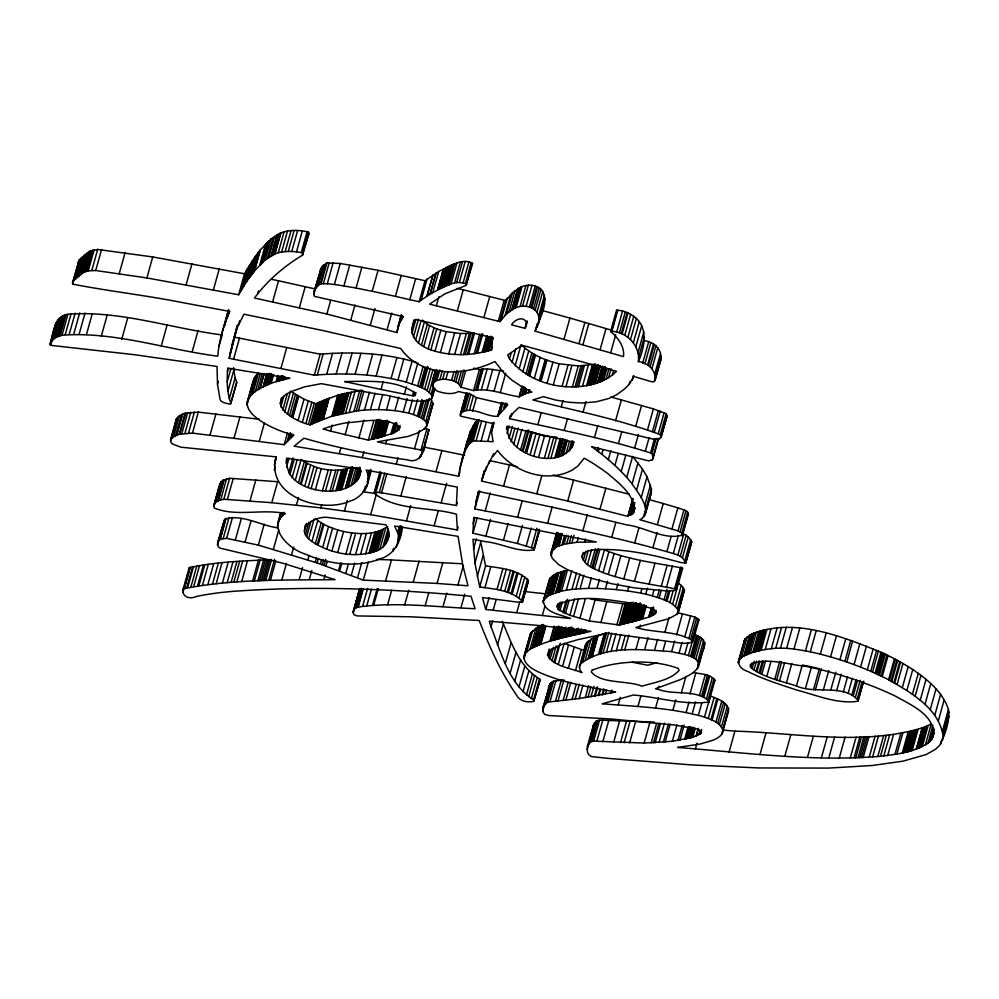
<?xml version="1.0" encoding="UTF-8"?>
<svg xmlns="http://www.w3.org/2000/svg" width="999" height="999" viewBox="0 0 999 999"><rect width="100%" height="100%" fill="white"/><g stroke="black" fill="none" stroke-linecap="round" stroke-linejoin="round"><path stroke-width="1.5" d="M918.506 748.176L925.386 744.892L931.243 723.913L924.362 727.197L918.506 748.176C906.63 753.134 893.406 754.732 880.481 756.28C812.874 762 744.954 752.622 677.597 747.452L700.099 744.03L713.348 740.109C717.519 738.124 723.326 735.376 722.764 729.844L728.621 708.853C725.898 701.261 717.207 698.776 710.376 696.103L704.52 717.082C711.35 719.755 720.042 722.24 722.764 729.844M722.739 731.93L728.621 708.853M402.36 527.197C401.236 540.347 394.967 553.421 382.242 558.166L380.307 558.816C355.981 568.306 327.809 563.998 304.295 553.708C288.773 548.913 265.946 526.848 285.302 513.561C262.238 508.578 236.326 517.057 214.498 508.104L213.749 506.368L215.047 502.972L218.269 500.599L223.788 499.263L271.765 502.709L320.854 507.867L370.654 514.66L457.342 529.982L456.443 514.235C429.645 506.555 398.151 511.163 374.737 493.781L374.787 492.182L379.333 492.445L456.381 505.531L457.28 487.1L366.171 470.079C372.627 482.43 363.461 496.066 351.823 500.524L349.887 501.161C321.041 513.998 265.322 496.078 276.161 456.743M49.95 344.018L50.599 345.092L56.456 324.101L55.807 323.039L49.95 344.018L50.512 345.317L134.266 354.682L217.02 366.458L217.495 384.24L220.017 399.051L220.804 400.874L223.788 402.659L229.57 404.096L230.869 403.259C226.698 392.12 226.86 379.857 227.71 368.156L289.835 378.284C280.507 380.244 271.066 382.542 262.974 387.025C221.541 406.655 272.64 430.207 293.881 435.102L284.166 444.667L192.457 433.104L179.133 434.278L173.539 436.725L170.617 439.785L171.166 442.769L172.652 444.056L180.831 447.177L276.348 456.893L274.9 461.238M412.699 325.662L415.721 319.405L492.619 337.699L491.783 349.862C483.241 352.372 474.288 354.096 465.209 354.558C445.804 355.569 401.548 349.388 414.373 319.668M543.331 600.536L548.676 595.392L561.575 591.083L567.432 570.104L556.356 573.501L549.912 578.221L543.331 600.536C543.893 613.036 561.475 614.572 570.479 618.543L485.764 609.502L482.442 597.527L519.393 602.36L522.614 601.685C512.062 590.072 494.28 589.135 479.707 586.937L474.937 563.061L472.964 539.248L485.639 541.67C501.835 543.294 517.357 552.534 533.866 549.974L533.703 548.751L531.418 547.727L517.407 543.468L472.939 533.216L473.688 517.407L596.291 541.97L577.022 542.245L564.035 544.193L556.493 546.803L551.223 552.122L550.948 554.495L552.197 558.241L558.641 564.622L567.719 569.817L583.94 576.211L611.313 583.641L634.952 587.961L667.607 590.958L675.649 590.359L676.81 589.173C652.609 584.265 626.71 581.493 603.059 572.614C595.254 569.193 584.827 566.033 582.067 556.918L582.454 554.807C585.676 550.299 592.02 550.224 596.977 549.575C620.616 548.738 644.243 552.959 667.032 558.841L681.418 562.674L685.888 562.774L691.745 541.783L688.299 536.788L683.753 533.941L677.896 554.932L682.442 557.767L685.888 562.774M50.599 345.092C50.699 339.098 57.13 336.488 62.025 335.239C114.348 331.206 166.159 349.6 217.757 356.206C219.006 340.671 223.526 325.637 229.82 311.463L182.43 302.572C146.116 295.379 108.629 291.159 72.627 284.141L73.414 280.819L83.441 272.427L88.274 270.804L95.717 270.517L146.89 277.947L238.649 294.755L246.503 281.73L254.408 270.979L265.147 259.965L274.787 254.083L280.644 233.092C289.248 229.458 299.463 229.932 308.429 232.068L309.066 233.541L302.422 255.282C284.016 266.171 267.245 280.881 254.445 298.014L326.86 314.023L396.84 332.53L398.838 324.338L403.459 316.658L314.435 296.366L313.786 292.719L321.79 266.858L326.935 262.962L340.259 263.474L378.072 270.304L425.012 280.731L438.736 271.503L451.673 265.122C457.829 262.175 466.358 259.378 472.602 263.599L465.996 285.427L444.742 293.893L429.62 304.171L499.875 321.603L506.53 313.936L513.673 308.691L519.53 287.7C525.636 284.49 533.441 284.191 539.373 287.924C552.097 298.813 539.285 318.431 535.177 331.156L623.488 356.631C624.8 346.116 617.644 337.749 610.689 331.268L616.558 310.289C622.752 310.14 628.758 312.799 633.741 316.346C648.688 326.748 644.879 347.427 638.361 361.588C647.901 362.724 656.193 370.142 655.107 380.294L653.421 381.943L651.66 381.73L634.128 376.573L629.27 384.14L624.537 388.986L616.533 394.817L608.716 398.514L596.128 401.823L581.518 403.022L568.831 402.285L555.481 400L543.518 396.64L532.966 399.962C575.486 410.826 619.155 419.318 660.289 434.652L661.088 437.35L658.965 439.248L652.384 438.973L519.005 407.392L513.124 413.012L509.49 418.681C557.23 428.996 605.394 438.573 651.96 453.384L653.134 458.241L652.335 459.79L648.738 460.889L591.695 446.69C606.555 457.405 620.691 469.43 632.092 483.878C637.799 492.844 652.971 509.715 641.208 519.093L639.785 519.655L678.034 530.894L681.768 533.129L682.592 535.027C664.81 540.659 644.83 526.898 626.735 524.9L564.722 509.877L478.321 491.383L474.812 508.903C542.882 522.29 611.376 535.002 677.896 554.932M319.593 273.726L320.617 268.831M645.479 513.598L651.336 492.619L651.448 489.011L647.052 476.698L642.482 469.105L633.491 457.517M374.563 551.51C386.014 548.913 392.819 535.177 385.926 524.837L327.36 517.382C313.861 516.108 293.256 529.008 311.925 541.458C329.77 553.409 354.133 558.329 374.563 551.51L380.419 530.519L387.749 526.698M638.361 361.588C640.634 345.704 626.211 331.206 610.689 331.268M655.107 380.294L660.963 359.303C662.05 349.151 653.758 341.733 644.218 340.609M252.822 384.053L254.146 378.171L258.491 372.852L252.635 393.843M286.064 463.161L286.688 458.204L359.615 468.993C362.5 478.109 353.621 485.002 346.241 488.012C325.449 496.678 282.617 487.225 287.325 458.666M502.322 621.328C511.013 641.97 519.03 666.658 539.448 678.808L540.097 679.882L533.703 701.348C528.483 702.497 522.09 701.785 518.281 697.664C501.673 673.988 489.522 647.439 479.245 620.491L410.864 616.808L356.98 615.921L354.096 614.81C351.723 611.775 354.583 607.492 357.792 607.13C396.491 601.585 436.176 607.13 475.087 608.703L471.016 596.278C392.994 588.848 314.185 585.739 235.951 591.133C222.615 592.145 209.253 593.718 196.216 596.54C190.821 599.163 182.667 597.814 182.78 590.209L183.304 588.848C232.767 578.808 284.615 580.207 335.04 579.632L282.729 563.161L219.955 548.101L218.244 546.69L217.595 542.644L224.688 519.368C241.633 513.449 260.677 525.686 277.747 527.834M219.618 485.389L220.904 481.98L222.789 480.369L229.645 478.284L277.622 481.718L271.765 502.709M506.468 429.195L506.78 426.523L573.688 442.182C563.623 473.002 504.732 455.794 507.305 426.198M863.76 681.156L857.854 701.298C837.125 704.258 816.495 695.129 796.727 690.047C780.269 684.577 763.573 679.395 747.989 671.59C735.164 667.357 736.575 657.255 748.226 654.183L754.083 633.191C795.716 617.644 841.795 636.388 880.956 652.272C891.957 657.155 902.609 662.974 912.749 669.53C927.609 679.595 942.631 691.82 948.438 709.465C950.037 721.74 944.892 734.852 939.51 745.541L935.276 749.437L926.061 754.582L903.071 761.151L872.102 765.521L828.383 768.094L759.14 767.956L692.532 764.972L608.703 758.416L591.308 756.58L588.611 754.595L587.375 751.748L587.449 746.365L593.319 725.374L596.391 720.978L599.537 720.142L654.195 722.027M592.944 728.371L593.319 725.374M425.299 441.458C424.463 451.398 419.917 464.073 407.53 459.877C372.552 454.982 337.824 448.002 303.896 438.199L294.23 446.178L362.262 457.604L458.678 476.223C460.239 464.972 462.787 453.284 469.218 443.781L473.301 440.846L493.044 441.695L491.496 431.705L493.568 423.688L460.601 416.133L460.477 413.698L466.333 392.719M311.613 424.038L331.855 416.208L356.206 411.076L362.063 390.085L337.712 395.217L317.47 403.047L311.613 424.038L310.314 424.862C294.218 421.678 263.024 402.56 293.057 390.884L304.595 386.838L321.303 383.653L377.659 394.118C395.017 395.154 414.26 405.432 431.343 399.225L432.28 396.241C426.935 387.375 415.184 385.527 406.256 382.118C376.398 373.951 345.055 372.59 314.323 375.174L229.196 358.341L236.601 328.234M229.196 358.341L237.525 325.174L231.993 344.73M538.486 323.414L544.855 298.489M259.278 419.28L198.314 412.112L184.99 413.286L179.408 415.746L176.473 418.793L170.429 441.034M678.121 610.789L677.072 614.16L668.556 618.781L635.789 627.509C653.97 633.029 676.885 630.481 693.056 640.933L689.884 642.981L683.041 643.381L607.629 633.229L578.084 639.597L560.601 644.817L549.812 650.599L547.514 655.119C554.07 666.982 570.654 667.807 582.03 672.664L580.132 670.416L579.507 665.971L580.894 663.623L586.75 642.644L594.343 637.15L603.096 633.828M585.127 646.553L586.75 642.644M661.088 437.35L666.957 416.371L666.158 413.661L653.396 408.891L611.088 397.053M598.588 570.829L604.457 549.85C629.295 560.164 656.93 562.986 682.667 568.194L681.518 569.368M397.752 543.681L398.426 534.54L394.568 526.023L458.079 536.376L462.674 564.572L467.969 585.801L437.05 583.416L363.299 580.132L317.12 562.912L258.341 545.129L226.636 538.349L220.217 539.298L217.595 542.644M632.891 499.175L627.872 516.396L567.732 501.048L481.618 481.068L484.415 470.604M224.787 325.524L228.371 310.052M465.397 449.113L470.429 431.281L475.074 422.802L478.022 420.229L471.915 441.496M942.332 740.546L949.05 715.996M704.52 717.082C671.378 707.529 636.45 706.655 602.285 703.771L633.366 695.004C658.204 697.102 684.14 705.581 708.878 701.96L709.103 701.198C696.141 688.823 673.501 695.641 657.979 689.185L655.556 688.711L680.257 679.682C686.35 676.61 693.456 673.826 697.577 668.069C702.622 655.107 679.357 653.933 671.665 651.635C642.207 649.787 605.831 644.667 580.894 663.623M688.348 655.681L694.218 634.702C703.371 636.338 707.404 644.48 701.922 652.26M50.699 343.181C53.284 332.467 54.433 315.971 67.882 314.26C119.705 310.202 171.016 328.409 222.115 334.94M51.886 340.796L57.742 319.817M53.197 339.573L59.053 318.581M53.821 338.873L59.678 317.882M55.807 337.512L61.676 316.521M57.23 336.938L63.087 315.959M72.39 282.742L79.271 259.827L89.298 251.436L97.665 249.438L152.747 256.955L244.505 273.763L252.36 260.751L260.264 249.987L271.004 238.973L280.644 233.092M57.63 336.601L63.499 315.622M72.627 284.141L79.271 259.827M59.128 336.201L64.985 315.222M59.378 335.926L65.235 314.947M75.499 278.833L81.369 257.842M60.09 335.889L65.946 314.897M76.661 277.647L82.517 256.668M62.025 335.239L67.882 314.26M78.334 276.398L84.191 255.419M79.108 275.649L84.965 254.658M80.819 274.488L86.688 253.496M81.606 273.726L87.462 252.747M65.247 334.565L71.104 313.586M82.905 272.902L88.761 251.91M83.441 272.427L89.298 251.436M84.565 272.04L90.422 251.061M84.815 271.765L90.672 250.774M86.264 271.278L92.133 250.299M69.293 334.116L75.15 313.124M86.988 271.241L92.845 250.25M88.274 270.804L94.143 249.825M73.814 333.891L79.67 312.912M91.808 270.429L97.665 249.438M95.717 270.517L101.573 249.525M79.196 333.978L85.052 312.999M86.451 334.54L92.308 313.549M101.249 336.351L107.105 315.359M119.218 273.676L125.087 252.697M121.728 339.335L127.585 318.356M146.89 277.947L152.747 256.955M161.276 345.891L167.133 324.9M186.151 284.69L192.008 263.699M192.258 351.423L198.114 330.432M170.617 439.785L176.473 418.793M171.666 438.349L177.522 417.357M213.436 289.772L219.293 268.781M173.539 436.725L179.408 415.746M175.524 435.764L181.631 414.498M176.461 435.364L182.317 414.373M176.711 435.077L182.567 414.098M179.133 434.278L184.99 413.286M179.845 434.228L185.702 413.249M181.818 433.678L187.675 412.687M184.952 433.229L190.809 412.237M188.549 433.017L194.405 412.038M192.457 433.104L198.314 412.112M220.966 336.713L228.334 310.14M224.588 325L228.771 310.015M218.918 346.503L222.265 334.515M227.747 316.508L229.42 310.514M238.649 294.755L244.505 273.763M240.247 292.033L246.104 271.054M241.558 289.523L247.415 268.531M243.818 286.189L249.675 265.21M217.495 384.24L218.331 381.243M246.503 281.73L252.36 260.751M249.076 278.296L254.932 257.305M249.338 277.61L255.195 256.631M250.699 276.074L256.818 254.408M229.658 354.72L235.527 333.728M252.11 274.213L257.967 253.234M252.372 273.526L258.229 252.547M234.703 335.602L239.772 320.716M252.947 273.139L259.066 251.473M254.146 271.653L260.002 250.674M254.408 270.979L260.264 249.987M227.422 371.316L228.259 368.319M210.052 434.965L215.921 413.986M227.185 381.905L230.956 368.406M233.604 359.153L239.46 338.162L320.179 354.195C352.372 351.523 385.352 353.009 416.421 362.45M259.69 265.247L265.547 244.268M260.839 264.073L266.696 243.094M262.4 262.562L268.256 241.583M263.137 261.726L269.006 240.734M227.909 391.271L233.766 370.292L233.566 367.607M264.935 260.327L271.004 238.973M267.27 258.466L273.127 237.475M257.68 293.956L258.516 290.959M229.295 398.738L235.152 377.759L233.766 370.292M268.906 257.13L274.762 236.139M271.141 255.881L276.998 234.902M271.678 255.407L277.535 234.428M230.582 403.858L236.738 382.28L235.152 377.759M230.869 403.259L236.738 382.28M273.539 254.595L279.395 233.604M273.938 254.258L279.807 233.279M274.787 254.083L280.894 232.817M182.78 590.209L189.161 567.869C215.759 561.538 244.156 561.088 271.553 559.552L265.684 580.531M183.004 592.02L184.266 587.524M185.102 584.527L188.449 572.527M184.191 588.349L190.047 567.37M184.44 588.074L190.297 567.082M275.037 253.796L278.259 252.722L284.116 231.743M186.776 587.499L192.632 566.508M187.687 587.487L193.556 566.495M278.259 252.722L281.643 251.998L287.5 231.006M190.946 586.9L196.803 565.909M213.911 505.032L219.768 484.04M213.749 506.368L219.193 486.888M214.797 503.646L220.904 481.98M281.643 251.998L285.165 251.611L291.021 230.632M234.141 437.749L239.997 416.77M216.933 501.348L222.789 480.369M272.665 301.748L278.534 280.769L315.359 288.998M193.706 586.475L199.575 565.484M218.032 500.886L223.888 479.895M218.269 500.599L224.138 479.62M285.165 251.611L288.236 251.473L294.106 230.494M247.203 402.185L253.059 381.206M248.289 399.15L254.146 378.171M246.953 405.045L249.051 397.552M249.887 394.555L252.397 385.552M220.692 499.8L226.548 478.808M249.575 397.427L255.694 375.761M197.565 585.988L203.421 564.997M251.773 394.817L257.63 373.838M288.236 251.473L291.758 251.498L297.615 230.519M198.926 585.726L204.783 564.747M223.788 499.263L229.645 478.284M255.22 391.695L260.24 373.701M202.447 585.339L208.304 564.36M257.617 389.997L262.225 373.514M227.372 499.463L233.229 478.471M291.758 251.498L296.503 251.798L302.36 230.819M259.852 388.761L264.036 373.763M260.102 388.474L264.285 373.489M217.382 544.705L223.239 523.713M218.831 540.359L224.688 519.368M219.967 539.572L225.824 518.593M220.217 539.298L226.074 518.306M207.867 584.627L213.724 563.648M262.974 387.025L266.745 373.539M263.386 386.688L266.733 374.7M296.503 251.798L301.273 252.585L307.13 231.606M264.36 386.363L267.707 374.375M264.61 386.089L267.957 374.101M303.209 254.52L302.572 253.047L308.429 232.068M265.572 385.764L269.168 373.489M223.189 538.498L229.058 517.519M302.422 255.282L304.52 247.777M305.357 244.78L307.867 235.789M266.346 385.414L269.693 373.414M267.27 385.002L270.205 374.513M267.52 384.715L270.454 374.225M212.462 584.19L218.331 563.199M268.207 384.59L271.129 374.101M268.456 384.315L271.378 373.813M269.293 384.128L271.803 375.137M269.543 383.853L272.053 374.85M226.636 538.349L232.492 517.37M271.191 383.391L273.701 374.4M216.159 583.753L222.015 562.774M259.353 441.046L264.385 423.052M276.124 381.556L277.797 375.562M276.835 381.518L278.509 375.524M280.944 368.356L286.8 347.377M278.259 380.944L279.508 376.448M222.365 583.166L228.222 562.187M278.971 380.906L280.232 376.411M299.375 307.617L305.232 286.638M279.745 380.544L280.994 376.049M235.377 539.797L241.234 518.818M280.469 380.507L281.718 376.011M281.069 380.207L282.33 375.711M281.793 380.169L283.042 375.661M283.241 379.682L284.078 376.685M227.16 582.767L233.029 561.775M249.975 500.949L255.831 479.957M283.966 379.645L284.802 376.635M280.744 400.824L281.581 397.827M280.182 403.783L281.855 397.789M231.094 582.442L236.95 561.463M280.806 406.955L283.741 396.453M313.736 294.717L319.168 275.225M233.766 582.242L239.635 561.263M313.786 292.719L321.79 266.858M245.142 541.895L250.999 520.916M282.742 410.164L287.35 393.681M315.672 288.524L317.495 286.326L323.351 265.347M317.495 286.326L323.963 264.648M236.813 582.03L242.67 561.038M318.107 285.627L320.067 284.178L325.924 263.199M284.69 412.1L290.547 391.108L304.008 399.213L316.171 403.883L317.47 403.047M320.067 284.178L321.079 283.941L326.935 262.962M321.079 283.941L323.364 283.679L329.22 262.7M287.5 414.335L293.356 393.344M241.658 581.705L247.515 560.714M274.226 465.222L276.311 457.729M274.238 469.98L275.087 466.983M289.535 415.634L295.392 394.655M323.364 283.679L327.272 283.766L333.129 262.774M291.333 416.82L297.202 395.829M284.166 444.667L287.525 432.679M292.245 417.207L298.102 396.228M292.794 417.619L298.651 396.64M258.341 545.129L264.198 524.15M287.275 441.158L289.36 433.666M288.299 440.122L290.397 432.629M290.397 438.136L291.646 433.641M291.009 437.437L291.845 434.44M327.272 283.766L334.403 284.465L340.259 263.474M326.86 314.023L330.632 300.537M252.622 581.018L258.479 560.039M298.152 420.204L304.008 399.213M254.295 581.056L260.152 560.077M286.501 467.182L289.023 458.191M314.323 375.174L320.179 354.195M257.854 580.769L263.711 559.777M302.447 422.04L308.304 401.049M288.773 472.864L292.957 457.879M259.528 580.806L265.384 559.815M317.332 374.875L323.189 353.883M289.922 474.662L294.106 459.677M261.288 580.606L267.158 559.627M334.403 284.465L343.893 285.951L349.762 264.972M277.71 523.314L280.644 512.824M305.969 423.339L311.825 402.36M277.347 526.311L281.056 512.737L279.857 517.32M279.795 519.155L281.718 512.487M262.974 580.644L268.831 559.665M292.232 477.46L297.252 459.478M264.011 580.494L269.867 559.515M282.48 515.984L283.316 512.986M273.401 549.238L278.833 529.745M283.104 515.284L283.941 512.287M308.416 424.313L314.273 403.321M310.314 424.862L316.171 403.883M295.304 480.307L301.161 459.315M311.363 424.313L317.22 403.334M268.731 580.319L274.588 559.328M312.737 423.663L318.606 402.672M312.987 423.376L318.856 402.397M326.685 374.325L332.555 353.346M270.404 580.357L275.849 560.864M314.285 422.952L320.142 401.96M314.523 422.664L320.392 401.685M315.047 422.602L320.904 401.61M298.514 482.604L304.37 461.613L302.235 460.089M315.297 422.315L321.154 401.336M316.745 421.828L322.615 400.849M317.158 421.503L323.014 400.512M300.474 483.728L306.331 462.749L304.37 461.613M318.169 421.266L324.026 400.274M318.406 420.979L324.275 400M301.261 484.265L307.118 463.274L306.331 462.749M343.893 285.951L356.056 288.049L361.913 267.07M319.418 420.741L325.274 399.762M319.668 420.467L325.524 399.475M296.416 505.094L298.514 497.602M320.991 420.117L326.848 399.138M321.241 419.842L327.098 398.851M323.052 419.33L328.908 398.351M350.811 319.917L354.995 304.932M304.77 485.976L310.627 464.985L307.118 463.274M323.301 419.056L329.158 398.077M336.163 374.051L342.02 353.059M281.843 579.907L286.451 563.424M308.154 487.412L314.011 466.433L310.627 464.985M291.608 554.657L293.706 547.165M311.201 488.486L317.058 467.495L314.011 466.433M331.855 416.208L337.712 395.217M332.567 416.171L338.424 395.179M334.141 415.547L340.01 394.555M346.303 374.038L352.16 353.047M330.532 431.118L368.369 440.109L392.32 433.628L398.826 429.87L400.012 427.497C386.288 415.684 363.174 421.84 346.316 422.789C338.349 424.288 330.694 426.061 323.164 429.008L330.532 431.118L332.205 425.112M334.865 415.497L340.721 394.518M335.801 415.097L341.658 394.106M304.608 527.934L305.444 524.937M315.397 489.66L321.253 468.681C331.131 470.891 342.095 471.103 351.411 467.157L345.554 488.136M336.513 415.047L342.382 394.068M304.408 530.881L306.493 523.389M337.287 414.697L343.144 393.706M356.056 288.049L372.215 291.283L378.072 270.304M338.012 414.647L343.868 393.668M338.449 414.41L344.318 393.419M305.544 534.365L308.891 522.377M339.173 414.36L345.03 393.381M340.622 413.886L346.478 392.894M306.755 536.338L310.951 521.353M341.346 413.836L347.202 392.857M342.47 413.461L348.339 392.482M343.194 413.424L349.051 392.432M308.654 538.586L314.098 519.093M322.39 490.896L328.246 469.917M355.082 374.288L360.939 353.296M345.691 412.787L351.548 391.808M299.225 579.57L302.572 567.582M370.354 325.012L374.95 308.516M320.854 507.867L321.69 504.857M325.462 491.171L331.318 470.179M311.925 541.458L317.782 520.467L315.597 518.556M307.867 559.852L309.128 555.357M349.263 412.088L355.12 391.108M339.298 453.558L340.971 447.564M345.08 434.89L348.851 421.403M315.334 543.793L321.191 522.802L317.782 520.467M329.932 491.258L335.789 470.279M353.921 411.338L359.777 390.347M317.257 544.83L323.114 523.851L321.191 522.802M332.255 491.083L338.112 470.104M318.032 545.367L323.901 524.375L323.114 523.851M309.328 579.482L311.838 570.479M366.845 375.025L372.702 354.046M315.222 562.35L316.483 557.854M335.814 490.796L341.67 469.805M356.206 411.076L358.454 410.714L363.886 391.233M317.12 562.912L318.381 558.416M337.337 490.484L343.194 469.493M338.062 490.434L343.918 469.455M322.689 547.577L328.546 526.598L323.901 524.375M339.71 489.985L345.567 469.006M340.434 489.947L346.291 468.956M341.034 489.647L346.903 468.656M320.404 564.098L321.653 559.602M372.215 291.283L395.429 296.341L401.286 275.362M341.758 489.597L347.615 468.618M358.454 410.714L364.46 410.102L369.48 392.12M387.1 329.633L391.708 313.149M322.302 564.647L323.564 560.152M326.71 549.213L332.567 528.234L328.546 526.598M358.841 438.136L363.861 420.142M376.161 376.086L382.018 355.095M345.304 488.424L351.161 467.432M324.076 565.347L325.749 559.353M346.241 488.012L351.673 468.531M346.641 487.674L352.51 466.695M325.986 565.909L327.235 561.413M348.389 487L353.821 467.52M364.46 410.102L370.379 409.715L374.987 393.231M323.901 579.482L325.162 574.974M331.893 550.961L337.749 529.97L332.567 528.234M351.061 485.514L356.081 467.532M344.493 510.889L347.415 500.399M353.346 483.966L357.954 467.47M397.527 328.147L401.298 314.648M398.838 324.338L401.348 315.347M396.84 332.53L401.024 317.545M380.994 389.435L412.525 395.779L415.159 395.492L415.272 393.181C395.804 379.108 367.757 381.331 344.568 381.556L380.994 389.435L383.092 381.943M355.394 482.292L359.578 467.295M362.262 457.604L363.936 451.61M401.049 320.042L402.297 315.534M356.418 481.256L360.189 467.757M368.369 440.109L373.813 420.629M357.405 480.132L360.339 469.642M337.712 552.484L343.581 531.493C355.557 533.941 368.981 534.94 380.419 530.519M358.953 477.734L360.627 471.74M360.377 473.426L361.213 470.429M370.379 409.715L378.446 409.602L382.629 394.617M395.429 296.341L409.79 299.688L415.646 278.696M371.066 439.51L376.498 420.03M371.778 439.473L377.222 419.992M373.589 438.973L379.033 419.48M391.059 378.559L396.915 357.567M374.313 438.923L379.757 419.443M338.624 570.417L340.721 562.924M375.599 438.499L380.631 420.504M376.323 438.461L381.343 420.467M339.697 570.754L341.783 563.261M377.61 438.024L382.217 421.541M367.832 474.775L369.081 470.279M345.904 553.921L351.76 532.929M378.334 437.987L382.942 421.491M378.446 409.602L386.513 409.89L390.272 396.403M363.861 491.658L364.697 488.661M378.946 437.687L383.541 421.191M364.123 490.971L365.372 486.476M368.244 478.309L370.754 469.305M365.11 489.847L366.371 485.352M367.207 482.355L368.456 477.859M369.293 474.862L370.554 470.367M379.657 437.637L384.265 421.153M380.269 437.337L384.877 420.854M366.808 486.513L371.266 470.679M380.994 437.3L385.589 420.804M409.79 299.688L419.155 301.723L425.012 280.731M381.918 436.888L386.526 420.404M411.813 330.02L414.747 319.53M397.964 380.02L403.821 359.028M349.762 554.32L355.619 533.329M382.642 436.85L387.25 420.354M411.95 333.341L415.721 319.855M419.155 301.723L421.203 300.05L427.06 279.058M345.854 573.064L348.364 564.06M383.891 436.326L388.074 421.341M384.615 436.288L388.798 421.303M413.436 337.212L418.456 319.23M427.072 425.224L425.786 421.391L431.643 400.399L432.929 404.233L427.072 425.224L424.125 429.083L416.895 433.266L408.091 436.401L377.422 441.858L385.751 443.643L386.588 440.634M386.513 409.89L394.955 410.651L398.713 397.165M421.203 300.05L426.935 296.253L432.804 275.262M426.935 296.253L433.054 274.987M355.582 554.557L361.451 533.578M415.634 340.147L421.066 320.667M374.213 492.569L380.082 471.578M351.348 575.099L354.695 563.099M390.746 434.253L393.918 423.476M427.185 295.966L429.995 294.343L435.851 273.364M374.787 492.182L380.232 472.689M429.995 294.343L436.101 273.077M376.835 486.288L378.084 481.793M406.256 382.118L412.112 361.126M375.986 491.97L381.431 472.49M392.32 433.628L395.254 423.126M392.57 433.341L395.504 422.852M370.654 514.66L376.511 493.681M393.256 433.216L395.766 424.225M418.506 342.957L424.363 321.978L422.452 320.105M393.494 432.929L396.428 422.44M404.333 394.343L406.431 386.85M430.244 294.068L432.629 292.769L438.736 271.503M360.502 554.408L366.358 533.429M394.468 432.617L396.978 423.613M379.333 492.445L384.777 472.964M396.578 431.518L398.251 425.512M421.478 345.142L427.335 324.151L424.363 321.978M394.955 410.651L403.259 411.95L407.03 398.451M432.629 292.769L437.55 290.047L443.406 269.056M357.592 577.572L361.775 562.587M398.826 429.87L400.075 425.374M437.55 290.047L443.656 268.781M381.468 493.119L386.913 473.638M411.988 383.866L417.844 362.887M365.634 553.883L371.491 532.904M437.799 289.76L439.66 288.948L445.517 267.957M423.751 346.566L429.607 325.574L427.335 324.151M439.66 288.948L445.929 267.62M440.059 288.611L441.034 288.286L447.14 267.02M436.363 305.694L438.873 296.703M441.034 288.286L442.407 287.637L448.264 266.646M442.407 287.637L448.514 266.371M412.525 395.779L413.773 391.283M369.006 553.159L374.862 532.18M353.234 611.525L359.877 588.498L354.021 609.477M442.657 287.35L443.943 286.925L449.812 265.934M369.73 553.121L375.587 532.13M403.259 411.95L408.778 413.186L412.537 399.687M413.636 395.804L414.473 392.807M443.943 286.925L450.049 265.659M353.234 612.812L359.091 590.534M370.167 552.872L376.036 531.893M444.193 286.638L450.736 265.522M355.169 608.304L360.614 588.823M444.88 286.513L450.986 265.247M363.299 580.132L368.319 562.137M370.891 552.834L376.748 531.843M415.159 395.492L415.996 392.495M417.682 385.939L423.126 366.458M428.196 348.751L434.053 327.759L429.607 325.574M356.056 607.804L361.501 588.324M445.129 286.226L451.673 265.122M356.306 607.529L361.326 589.547M396.341 463.898L398.014 457.892M445.804 286.101L452.072 264.785M371.99 552.372L377.847 531.381M356.993 607.404L362.013 589.41M357.242 607.117L362.262 589.135M372.702 552.322L378.559 531.343M446.216 285.764L447.39 285.477L453.246 264.498M357.792 607.13L362.824 589.148M447.39 285.477L453.496 264.211M358.241 606.88L363.261 588.898M419.73 386.838L425.174 367.357M374.313 551.785L380.182 530.806M430.881 349.837L436.738 328.846L434.053 327.759M420.604 387.15L426.036 367.657M447.627 285.202L449.125 284.802L454.982 263.811M425.786 421.391L421.341 417.919L413.411 414.51L417.594 399.525M421.341 387.587L427.21 366.608M375.899 551.161L381.755 530.182M376.136 550.886L382.005 529.895M422.215 387.899L428.072 366.908M449.125 284.802L451.111 283.841L456.968 262.862M377.435 550.449L383.291 529.47M362.612 606.318L367.632 588.336M379.82 549.163L385.689 528.171M434.99 351.236L440.846 330.257L436.738 328.846M424.612 389.173L430.469 368.194M417.357 415.971L421.965 399.488M451.111 283.841L454.57 282.892L460.427 261.9M418.544 416.571L422.727 401.573M382.929 546.94L387.949 528.958M454.57 282.892L456.655 282.592L462.512 261.601M366.783 605.719L371.391 589.235M419.405 416.87L424.013 400.387M427.085 390.634L432.942 369.655L435.102 371.216L429.233 392.195M384.365 545.566L388.549 530.581M385.602 544.168L388.948 532.18M421.341 417.919L426.361 399.925M456.655 282.592L459.378 282.48L465.234 261.488M387.237 541.545L388.911 535.539M388.461 537.962L389.298 534.964M440.384 352.61L446.241 331.631L460.527 333.516L474.463 333.329L468.606 354.308M400.836 496.091L406.268 476.598M385.751 443.643L414.523 448.726L419.543 430.731M460.477 413.698C470.204 404.32 486.7 417.557 497.739 416.258L507.779 404.882L476.198 397.565L471.253 394.655L458.653 391.521C453.171 394.405 446.466 393.868 440.659 392.157C428.783 389.985 432.704 377.222 436.688 369.38M422.902 418.981L428.346 399.5M432.542 385.751L436.725 370.754M423.613 419.343L429.47 398.351M431.181 394.13L433.266 386.638M372.59 605.082L377.197 588.586M432.505 384.365L435.314 381.056L438.249 370.567M459.378 282.48L463.074 282.929L468.931 261.938M373.713 605.107L378.321 588.611M431.343 399.225L434.278 388.736M432.28 396.241L434.365 388.748M432.28 397.527L434.79 388.536M435.314 381.056L436.888 380.432L439.822 369.942M457.38 310.789L463.249 289.797L505.731 300.624L512.387 292.957L519.53 287.7M466.745 284.578L465.372 283.554L471.228 262.562M427.072 423.938L432.929 402.947M426.336 426.948L431.78 407.467M465.996 285.427L472.177 263.049M436.888 380.432L439.872 379.645L442.382 370.641M397.864 531.955L399.538 525.961M392.744 551.298L393.581 548.301M414.523 448.726L420.991 450.037L426.848 429.046L428.983 429.732L423.476 451.086L422.377 451.96M419.555 458.241L420.392 455.244M448.726 353.996L454.582 333.017M385.602 580.931L391.458 559.939L462.337 563.786M398.426 534.54L400.936 525.549M420.879 456.618L423.389 447.614M439.872 379.645L442.669 379.295L444.767 371.803M396.353 546.828L401.923 527.16M422.989 451.248L428.983 429.732M442.669 379.295L445.829 379.333L447.927 371.84M406.581 520.529L410.764 505.544M454.67 354.495L460.527 333.516M387.525 605.057L391.72 590.072M445.829 379.333L451.585 380.294L454.108 371.303M460.452 354.657L466.308 333.666M522.165 386.313L519.23 396.803C504.295 394.68 488.886 387.6 473.576 390.609L461.051 387.25L458.017 383.204L453.958 381.094L456.893 370.592M455.781 381.868L458.703 371.378M463.524 354.52L469.393 333.529M465.209 354.558L471.066 333.566M458.017 383.204L461.363 371.216M467.332 354.345L473.189 333.354M459.802 384.79L463.986 369.805M436.014 471.59L441.87 450.599L464.535 455.244M461.051 387.25L465.659 370.766M483.903 317.507L489.76 296.528M474.25 353.721L479.695 334.228M404.583 605.232L408.766 590.234M476.148 353.384L481.58 333.903M413.249 582.13L419.105 561.138M477.385 353.271L482.829 333.791M460.264 415.359L466.121 394.368M461.513 412.262L466.958 392.782M462.412 411.763L467.432 393.781M462.662 411.488L467.682 393.506M464.11 411.001L469.13 393.019M482.13 352.285L486.725 335.801M434.19 525.511L438.374 510.514M466.321 410.564L470.916 394.081M482.842 352.247L487.45 335.764M441.171 502.772L446.615 483.279M484.14 351.823L488.324 336.825M473.576 390.609L479.433 369.63L487.2 368.818L503.621 371.116M484.852 351.773L489.035 336.788M485.302 351.523L489.485 336.538M469.393 410.427L473.576 395.442M486.026 351.486L490.209 336.501M475.586 390.134L481.443 369.155M486.625 351.186L490.821 336.201M487.35 351.149L491.121 337.65M476.823 390.022L482.679 369.043M477.31 389.86L483.166 368.881M488.286 350.736L492.045 337.237M488.998 350.686L492.769 337.2M491.67 342.769L492.919 338.274M472.652 411.126L476.423 397.639M498.289 321.341L504.145 300.349M491.058 349.912L491.895 346.915M499.875 321.603L505.993 299.937M481.343 389.81L487.2 368.818M461.95 459.877L467.819 438.898M501.161 319.892L507.28 298.226M459.54 470.092L470.429 431.281M458.678 476.223L459.94 471.728M467.295 446.603L473.151 425.624M468.956 444.468L475.074 422.802M505.094 315.309L510.951 294.318M470.279 442.832L476.148 421.853M425.124 605.819L428.896 592.32M470.616 442.332L476.473 421.341M506.53 313.936L512.387 292.957M486.888 390.234L492.744 369.255M509.203 311.563L515.059 290.584M473.301 440.846L479.158 419.855M456.381 505.531L457.217 502.534M511.8 309.902L517.657 288.923M512.05 309.628L517.907 288.636M476.173 440.671L481.618 421.191M513.424 308.966L519.28 287.987M437.05 583.416L442.907 562.425M513.673 308.691L515.247 308.067L521.116 287.075M515.247 308.067L516.146 307.567L522.002 286.576M493.993 391.333L499.862 370.354M481.168 440.696L486.188 422.714M457.342 529.982L458.179 526.985M516.146 307.567L520.092 306.456L525.949 285.464M520.092 306.456L522.539 306.131L528.396 285.14M602.409 366.146L597.802 382.629C567.819 393.057 529.607 384.253 509.49 358.828L511.163 352.834M500.274 392.619L505.706 373.139M487.787 441.071L492.807 423.077M492.357 426.86L493.618 422.365M522.539 306.131L526.123 306.318L531.98 285.339M491.496 431.705L494.006 422.714M442.994 606.605L446.765 593.106M512.062 362.237L515.834 348.738M497.739 416.258L501.51 402.759M497.952 415.884L501.723 402.397M499.113 414.31L502.047 403.821M499.375 413.623L502.31 403.134M538.998 319.48C539.21 313.624 534.952 308.429 529.383 307.018L535.239 286.039M500.074 413.099L502.997 402.609M475.861 501.923L478.783 491.421M481.618 481.068L484.552 470.579M524.925 328.321L526.535 324.812L526.373 322.29C523.464 315.647 514.16 319.755 511.6 324.837L524.925 328.321L527.01 320.829M474.812 508.903L479.832 490.921M481.905 479.595L486.525 466.645M525.374 327.672L527.047 321.678M530.919 307.605L536.775 286.613M515.197 365.646L521.053 344.667M503.496 409.078L505.169 403.084M531.793 307.904L537.649 286.925M485.264 471.141L489.685 460.614M504.657 407.904L505.906 403.409M473.189 523.513L474.862 517.519M506.218 406.393L507.055 403.396M533.516 308.916L539.373 287.924M488.848 463.611L493.643 453.546M457.967 584.865L463.411 565.384M535.152 310.152L541.021 289.161M472.939 533.216L477.122 518.219M519.093 369.106L524.95 348.127L522.027 345.529M536.975 312.225L542.832 291.233M509.49 418.681L510.327 415.684M522.877 371.915L528.746 350.924L524.95 348.127M473.426 549.3L476.361 538.811M510.589 416.533L511.426 413.536M538.661 316.121L544.517 295.13M535.177 331.156L537.275 323.651M485.227 510.789L490.247 492.807M506.98 433.391L509.078 425.899M537.175 327.222L542.607 307.729M519.23 396.803L522.09 386.138M525.973 373.951L531.83 352.959L528.746 350.924M460.976 607.654L464.747 594.155M508.991 438.461L512.337 426.473M519.155 396.628L521.466 395.567L523.976 386.576M474.937 563.061L480.806 542.082L485.576 565.958L479.707 586.937M527.672 374.875L533.528 353.883L531.83 352.959M521.466 395.567L522.852 394.905L524.937 387.412M528.209 375.287L534.078 354.295L533.528 353.883M522.852 394.905L524.762 388.636M528.883 375.562L534.74 354.57L534.078 354.295M523.089 394.63L525.449 388.511M523.776 394.505L525.699 388.224M511.126 441.72L514.897 428.221M529.67 376.086L535.526 355.107L534.74 354.57M524.025 394.218L525.024 393.981L526.286 389.485M525.024 393.981L526.535 389.21M485.926 535.926L490.521 519.43M513.648 444.543L518.244 428.059M525.274 393.706L528.184 392.732L529.02 389.735M477.26 576.56L483.116 555.581M528.184 392.732L529.732 389.697M503.646 485.926L509.502 464.947L517.045 466.683M534.353 378.396L540.209 357.405L535.526 355.107M516.908 447.427L521.94 429.433M539.323 380.507L545.179 359.515L540.209 357.405M520.591 449.962L526.036 430.482M540.397 380.844L546.253 359.852L545.179 359.515M541.096 381.206L546.952 360.214L546.253 359.852M522.277 450.886L528.146 429.895M484.965 587.574L490.821 566.583C503.746 568.668 519.33 570.317 528.471 580.706L522.614 601.685M523.064 451.423L528.921 430.432M525.187 452.497L531.043 431.506L531.918 431.818L526.061 452.797M526.573 453.121L532.43 432.142L544.492 436.151L556.755 437.212L550.899 458.204M547.115 383.166L552.971 362.175L546.952 360.214M503.533 539.972L508.141 523.476M485.764 609.502L489.11 597.514M537.874 424.587L541.221 412.599M530.157 454.607L536.013 433.616M564.06 339.073L569.917 318.082L541.033 310.165M553.334 384.752L559.19 363.773L578.221 365.959L595.529 364.16L589.66 385.139M533.841 455.856L539.697 434.865M497.052 589.497L502.909 568.506M517.657 517.132L522.265 500.636M493.206 610.089L496.141 599.6M500.499 590.222L506.368 569.243M534.24 700.873L533.591 699.799C508.691 684.128 501.111 652.397 491.008 626.785L492.682 620.779M538.636 457.13L544.492 436.151M517.407 543.468L522.427 525.486M504.67 591.321L510.526 570.329M562.112 386.288L567.969 365.309M544.393 458.091L550.249 437.1M507.267 592.232L513.136 571.241M508.341 592.569L514.198 571.578M565.983 386.688L571.84 365.709M536.838 493.593L541.87 475.611M561.313 406.668L562.986 400.674M579.033 343.406L584.89 322.415L611.276 330.12M547.989 458.279L553.846 437.3M511.063 593.743L516.92 572.752M497.452 645.142L503.309 624.163M512.162 594.168L518.031 573.176M526.236 545.978L531.268 527.996M582.991 344.455L588.848 323.476M572.365 386.938L578.221 365.959M554.782 457.792L560.227 438.311M516.221 596.291L522.077 575.299M575.074 386.825L580.943 365.846M556.443 457.342L561.463 439.36M531.418 547.727L536.863 528.234M564.21 430.482L567.557 418.494M557.155 457.305L562.175 439.323M576.76 386.863L582.617 365.884M557.767 457.005L562.787 439.011M518.968 597.951L524.825 576.96M558.491 456.968L563.511 438.973M578.521 386.675L584.378 365.684M533.703 548.751L539.148 529.258M533.866 549.974L539.31 530.494M516.87 612.325L519.792 601.823M534.24 549.562L539.685 530.069M560.576 456.268L565.184 439.772M560.826 455.981L565.434 439.498M561.838 455.744L566.021 440.759M521.74 600.099L527.597 579.108M562.087 455.469L566.271 440.472M522.015 600.824L523.264 596.328M524.937 590.334L526.198 585.839M522.115 602.247L528.471 580.706M563.211 455.094L567.395 440.097M582.442 386.363L588.299 365.372M505.257 663.648L511.113 642.669M566.058 453.546L569.405 441.558M547.627 523.301L552.235 506.805M586.575 385.676L592.432 364.685M568.831 451.436L571.765 440.946M587.3 385.639L593.156 364.647M570.267 450.062L572.777 441.071M588.948 385.189L594.805 364.198M572.177 447.639L573.851 441.645M600.137 349.55L605.993 328.571M510.127 673.226L515.984 652.247M583.041 412.125L585.976 401.623M590.796 384.765L596.241 365.284M591.67 384.665L597.115 365.184M592.282 384.365L597.727 364.885M593.006 384.328L598.438 364.847M594.58 383.703L599.6 365.721M595.304 383.666L600.324 365.671M611.101 332.217L615.709 315.734M597.552 382.904L602.16 366.421M611.937 331.156L617.794 310.165M514.772 680.993L520.629 660.014M551.223 552.122L556.655 532.642M550.948 554.495L557.13 532.355M551.186 555.906L552.022 552.909M597.802 382.629L599.775 382.068L603.958 367.083M599.775 382.068L604.208 366.795M553.421 549.113L558.029 532.629M523.951 656.53L530.556 633.416L535.901 628.271L542.382 624.924L536.525 645.903L530.044 649.25L525.574 653.021C519.88 661.837 532.192 669.193 539.035 672.227C563.261 683.041 589.822 687.087 615.684 692.07L579.195 698.576L547.702 702.135L543.294 706.468L542.669 711.438L544.705 714.422L548.863 715.521L611.263 719.018L673.388 724.874L696.74 728.995L701.048 730.831L701.585 732.929L692.744 737.262L672.339 741.283L644.143 743.044L593.681 741.121L590.534 741.97L587.449 746.365M554.045 548.414L558.229 533.429M524.7 654.407L530.556 633.416M567.732 501.048L573.588 480.057L629.32 494.268M600.024 381.793L601.036 381.556L605.219 366.571M524.013 658.791L531.431 632.03M601.036 381.556L601.96 381.143L605.731 367.657M601.96 381.143L605.556 368.868M526.648 652.072L532.717 630.719M556.243 547.09L560.002 533.591M556.493 546.803L560.252 533.316M610.701 352.672L615.721 334.677M616.708 331.943L622.564 310.964M602.21 380.869L603.496 380.432L607.092 368.169M557.617 546.428L560.963 534.44M557.867 546.153L561.213 534.153M518.993 686.925L524.85 665.933M558.703 545.966L562.062 533.978M530.044 649.25L535.901 628.271M543.031 602.422L549.912 578.221M558.953 545.691L562.3 533.691M603.496 380.432L606.056 379.083L608.99 368.594M619.48 332.804L625.337 311.813M532.155 648.151L538.011 627.172M546.515 596.803L552.372 575.811M532.392 647.876L538.261 626.885M606.056 379.083L608.578 377.659L611.088 368.656M542.42 615.109L544.93 606.118M562.025 544.667L564.535 535.676M621.291 333.591L627.147 312.6M533.978 647.252L540.084 625.986M548.426 595.666L554.283 574.687M562.737 544.63L565.247 535.626M548.676 595.392L554.532 574.4M622.152 333.891L628.021 312.912M535.352 646.59L541.208 625.611M523.051 691.62L528.908 670.629M535.601 646.316L541.458 625.324M564.035 544.193L566.545 535.202M550.249 594.767L556.106 573.776M550.499 594.48L556.356 573.501M536.276 646.191L542.145 625.199M594.43 437.662L597.777 425.661M608.578 377.659L612.287 375.137L613.536 370.641M551.173 594.355L557.042 573.364M551.423 594.068L557.292 573.089M536.525 645.903L537.375 645.716L543.231 624.737M537.375 645.716L543.481 624.462M552.759 593.731L558.616 572.739M566.72 543.593L568.818 536.101M624.787 335.289L630.656 314.31M537.624 645.441L538.623 645.204L544.068 625.724M553.009 593.443L558.866 572.464M538.623 645.204L544.318 625.436M538.873 644.929L540.521 644.48L545.541 626.485M526.498 694.917L532.367 673.938M540.521 644.48L545.791 626.211M555.581 592.594L561.438 571.603M569.293 543.131L571.391 535.639M556.468 592.494L562.325 571.503M627.884 337.337L633.741 316.346M557.717 591.982L563.573 570.991M528.696 696.578L534.552 675.586M597.327 450.761L598.164 447.764M571.903 542.769L573.988 535.264M558.441 591.932L564.298 570.953M558.891 591.683L564.747 570.704M598.251 451.648L599.088 448.651M559.602 591.645L565.459 570.666M630.494 339.535L636.363 318.556M531.393 698.551L537.25 677.559M651.585 607.854L648.826 617.12L619.205 625.012L589.223 620.928L569.817 615.297L558.516 609.652L557.042 606.668L557.879 603.671M557.779 608.803L559.452 602.809M577.022 542.245L578.284 537.749M601.773 454.233L603.034 449.737M558.516 609.652L560.614 602.147M533.591 699.799L539.448 678.808M540.771 644.193L549.962 641.133L554.158 626.136M633.354 342.744L639.223 321.765M534.128 699.849L540.097 679.882M549.962 641.133L550.686 641.096L554.457 627.597M547.514 655.119L549.188 649.125M559.927 610.764L562.437 601.773M582.829 530.894L587.437 514.41M561.575 591.083L566.358 590.197L571.803 570.704M550.686 641.096L552.584 640.359L556.356 626.873M552.584 640.359L553.309 640.322L557.067 626.823M548.713 657.891L551.223 648.9M635.839 346.778L641.695 325.786M553.309 640.322L554.557 639.797L558.329 626.311M615.571 420.804L621.428 399.825M554.557 639.797L555.282 639.76L559.04 626.273M562.874 612.462L566.221 600.461M550.074 659.328L553.421 647.34M555.282 639.76L559.39 627.409M563.736 612.762L567.507 599.275M556.043 639.397L556.93 639.31L560.277 627.322M584.627 541.895L585.464 538.898M556.93 639.31L561.051 626.96M637.936 352.909L643.793 331.93M552.022 660.863L556.206 645.866M565.397 613.598L569.155 600.112M566.358 590.197L571.928 589.422L576.535 572.939M608.329 459.59L610.839 450.586M629.27 384.14L630.107 381.143M557.704 638.948L558.578 638.861L561.925 626.86M558.578 638.861L561.95 628.121M582.067 556.918L583.329 552.422M559.028 638.611L559.902 638.511L562.837 628.021M632.055 380.344L633.316 375.836M638.548 357.767L644.405 336.775M632.954 378.559L633.791 375.562M559.902 638.511L563.448 627.722M554.02 662.075L558.628 645.591M560.514 638.211L561.238 638.174L564.16 627.684M554.807 662.612L560.252 643.119M583.329 560.264L585.839 551.273M571.928 589.422L575.811 589.023L580.007 574.038M542.544 709.003L550.212 683.653L553.558 681.143L563.898 679.882L558.041 700.873M544.093 705.319L549.949 684.327M561.238 638.174L562.849 637.637L565.784 627.147M544.355 704.632L550.212 683.653M542.669 711.438L544.767 703.945M545.604 700.948L546.853 696.453M569.817 615.297L574.413 598.813M545.292 703.82L551.148 682.841M562.849 637.637L563.736 637.537L566.246 628.546M584.989 562.387L588.336 550.399M545.916 703.121L551.773 682.142M599.999 509.128L605.869 488.136M618.418 443.643L621.765 431.643M563.736 637.537L565.347 637L567.857 628.009M547.702 702.135L553.558 681.143M558.316 664.31L564.173 643.331L585.264 650.886M565.347 637L566.058 636.962L568.568 627.971M642.707 363.112L648.563 342.133M575.811 589.023L580.094 588.686L583.866 575.199M614.909 465.422L618.256 453.434M566.058 636.962L567.357 636.525L569.867 627.534M587.437 564.647L591.62 549.65M573.488 616.545L578.508 598.563M550.037 701.56L555.894 680.569M567.357 636.525L568.231 636.438L570.741 627.447M568.231 636.438L571.028 627.247M644.879 363.886L650.736 342.894M568.518 636.238L569.243 636.201L571.753 627.21M569.243 636.201L570.529 635.764L572.627 628.271M590.334 566.645L595.354 548.663M562.612 666.146L568.468 645.167M570.529 635.764L571.253 635.726L573.339 628.234M647.602 365.06L653.458 344.068M571.253 635.726L572.377 635.352L574.05 629.358M592.02 567.569L597.04 549.587M648.476 365.359L654.333 344.38M572.377 635.352L573.264 635.252L574.937 629.258M555.519 701.011L561.376 680.032M592.807 568.106L598.239 548.613M573.264 635.252L575.074 634.752L576.748 628.758M579.87 618.493L585.302 599M650.199 366.371L656.056 345.379M580.094 588.686L588.448 588.386L591.383 577.884M621.241 471.54L625.836 455.044M575.074 634.752L575.948 634.652L577.634 628.658M594.455 568.943L599.899 549.45M575.948 634.652L577.909 628.471M576.236 634.465L576.96 634.415L578.633 628.421M635.701 426.386L641.558 405.407M651.922 368.668L657.792 347.677M568.344 668.306L574.2 647.327M576.96 634.415L578.608 633.965L579.87 629.47M578.608 633.965L579.495 633.878L580.744 629.382M579.495 633.878L581.031 629.183M579.782 633.678L580.494 633.641L581.755 629.145M563.161 700.349L568.181 682.367M580.494 633.641L582.142 633.191L582.979 630.194M654.582 374.812L660.439 353.833M582.142 633.191L583.029 633.091L583.866 630.094M634.665 447.939L638.436 434.453M626.735 477.435L632.592 456.456M583.029 633.091L584.153 632.717L584.989 629.72M655.244 378.059L661.101 357.08M654.47 381.393L660.963 359.303M565.846 700.149L570.866 682.167M588.448 588.386L596.965 588.423L599.475 579.432M584.153 632.717L585.714 629.682M611.675 537.45L615.859 522.452M589.223 620.928L595.079 599.937L625.062 604.02L632.105 602.372L626.248 623.364M575.461 670.691L581.318 649.712M603.059 572.614L608.915 551.635M579.258 667.544L585.364 644.992M572.015 699.487L576.198 684.49M632.092 483.878L637.949 462.887M582.617 662.062L588.686 640.709M647.539 429.882L653.396 408.891M608.266 574.45L614.135 553.458M585.364 659.864L591.221 638.873M596.965 588.423L605.419 588.773L607.504 581.281M575.149 699.038L579.333 684.053M645.404 450.999L649.163 437.512M588.236 658.416L594.093 637.424M627.872 516.396L632.891 498.414M588.486 658.129L594.343 637.15M652.484 431.506L658.341 410.514M589.61 657.754L595.716 636.488M628.284 515.659L629.545 515.147L633.304 501.66M636.625 490.097L642.482 469.105M590.546 657.342L596.403 636.363M629.545 515.147L630.257 515.109L633.603 503.109M579.195 698.576L582.954 685.089M590.796 657.067L596.653 636.076M600.948 622.464L606.818 601.485M654.382 432.055L660.239 411.076M591.957 656.78L597.814 635.789M630.257 515.109L631.518 514.585L634.865 502.597M592.207 656.493L598.064 635.514M615.084 576.535L620.941 555.556M631.518 514.585L633.066 513.474L634.74 507.48M633.066 513.474L635.064 508.141M650.574 452.747L654.345 439.26M651.96 453.384L656.143 438.386M658.329 433.516L664.185 412.537M585.252 697.652L588.598 685.664M641.196 497.689L647.052 476.698M652.335 459.79L658.254 438.336M605.419 588.773L616.296 589.61L617.969 583.616M598.501 654.395L604.358 633.416L606.568 632.979L600.711 653.958M653.134 458.241L658.578 438.748M660.289 434.652L666.158 413.661M599.213 654.357L605.082 633.366M588.011 697.227L590.946 686.738M599.987 653.995L605.844 633.016M660.264 438.424L666.957 416.371M661.238 436.413L667.095 415.434M590.983 696.827L593.918 686.338M603.009 653.296L608.866 632.305M623.838 578.871L629.695 557.892M644.667 505.744L650.536 484.765M634.715 542.944L638.898 527.959M643.406 517.357L645.092 511.363M645.579 510.002L651.448 489.011M594.393 696.191L596.903 687.2M606.381 652.572L611.825 633.079M644.442 516.321L651.336 492.619M595.117 696.153L597.627 687.162M616.895 624.787L622.752 603.796M598.164 695.529L599.85 689.535M616.296 589.61L627.559 590.921L628.808 586.413M598.888 695.491L600.561 689.497M611.001 651.723L616.021 633.741M619.205 625.012L625.062 604.02M620.092 624.912L625.948 603.933M621.216 624.537L627.072 603.546M602.11 694.817L603.783 688.823M587.087 749.362L594.555 722.689M622.102 624.437L627.959 603.458M622.389 624.25L628.246 603.259M602.822 694.767L604.083 690.272M634.502 581.368L640.359 560.377M623.101 624.2L628.97 603.221M590.534 741.97L596.391 720.978M616.208 650.973L620.816 634.49M624.238 623.826L630.094 602.847M591.957 741.395L597.814 720.416M605.357 694.23L606.618 689.735M625.112 623.738L630.981 602.747M593.681 741.121L599.537 720.142M627.122 623.264L632.991 602.272M627.409 623.064L632.854 603.583M628.296 622.976L633.728 603.483M621.141 650.424L625.324 635.439M629.582 622.539L635.027 603.059M596.865 741.246L602.722 720.267M657.379 524.5L663.236 503.521L648.576 499.475M630.469 622.452L635.901 602.959M611.138 693.094L611.975 690.097M630.906 622.202L636.351 602.709M631.63 622.152L636.65 604.17M632.08 621.915L637.1 603.92M652.946 547.577L657.13 532.592M624.7 650.124L628.883 635.139M627.559 590.921L640.671 593.081L641.932 588.586M632.804 621.865L637.824 603.883M633.241 621.615L638.261 603.633M634.128 621.528L639.148 603.533M634.74 621.228L639.76 603.234M635.451 621.178L640.471 603.196M636.226 620.829L640.821 604.333M602.809 741.745L608.666 720.766M636.937 620.791L641.545 604.295M637.712 620.429L641.895 605.444M638.436 620.391L642.619 605.394M640.671 593.081L645.754 594.168L647.427 588.174M649.075 584.34L654.932 563.361M639.522 619.929L643.706 604.932M640.247 619.88L644.43 604.894M641.658 619.318L645.429 605.819M618.219 704.807L620.317 697.314M639.56 628.134L640.396 625.137M642.544 619.218L646.303 605.731M635.901 649.575L639.248 637.574M677.285 613.786L678.608 610.876C673.413 601.573 661.738 599.025 652.372 595.829L654.045 589.835M671.99 528.858L677.846 507.867L663.236 503.521M613.611 742.407L619.467 721.428M666.97 551.436L671.153 536.438M648.826 617.12L651.348 608.129M649.075 616.845L650.249 616.558L652.759 607.554M650.249 616.558L653.009 607.28M650.499 616.271L653.683 607.155M651.173 616.146L653.521 608.366M657.28 597.365L659.365 589.872M661.238 586.438L667.095 565.446M651.423 615.859L653.446 614.997L654.707 610.489M644.73 649.5L648.076 637.512M659.178 597.926L661.276 590.421M678.034 530.894L683.903 509.915L677.846 507.867M653.446 614.997L655.406 613.548L656.243 610.551M620.516 742.594L626.373 721.603M673.351 553.371L678.371 535.389M680.082 531.805L685.951 510.814L683.903 509.915M666.52 587.15L672.377 566.171M681.768 533.129L687.624 512.137L685.951 510.814M624.1 742.781L629.957 721.79M664.035 599.775L666.97 589.285M682.005 535.826L687.449 516.333M682.592 535.027L688.448 514.048L687.624 512.137M665.883 600.636L668.393 591.645M666.995 601.061L669.929 590.571M637.949 706.455L640.871 695.966M680.381 555.981L686.238 535.002M654.657 649.862L657.592 639.372M629.645 742.819L635.514 721.827M669.867 602.584L673.214 590.596M682.442 557.767L688.299 536.788M674.812 587.961L680.669 566.982M675.911 588.386L681.768 567.395M676.91 585.864L678.171 581.356M664.872 632.492L669.055 617.507M672.614 604.245L682.667 568.194M684.877 560.427L690.734 539.448M684.989 563.261L689.185 548.276M685.514 563.186L691.745 541.783M663.061 650.536L665.584 641.533M675.386 606.393L681.243 585.414L678.471 583.266M677.434 608.591L683.291 587.599L681.243 585.414M680.007 603.671L682.092 596.166M678.958 607.792L681.056 600.299M681.892 597.302L682.929 593.169M678.608 610.876L684.465 589.885L683.291 587.599M678.184 612.899L684.465 589.885M657.979 689.185L658.816 686.188M644.143 743.044L649.999 722.052M655.506 708.241L658.428 697.752M671.665 651.635L674.587 641.146M676.585 634.827L682.442 613.848L694.892 617.032L698.913 619.954L692.831 641.708M651.123 742.994L656.568 723.513M653.446 742.819L658.89 723.326M679.083 653.021L682.017 642.532M655.132 742.856L660.564 723.363M684.802 636.75L690.659 615.771M659.053 742.532L664.485 723.051M689.035 638.024L694.892 617.032M684.677 654.432L688.024 642.444M690.846 638.798L696.703 617.819M663.336 742.195L668.356 724.213M692.407 639.872L698.276 618.881M672.851 710.389L675.786 699.899M691.945 642.207L696.128 627.21M665.134 742.095L670.154 724.113M690.534 656.443L696.39 635.464M681.355 692.894L685.951 676.41M691.708 657.042L697.564 636.063M692.582 657.354L698.438 636.363M694.03 658.154L699.887 637.175M672.339 741.283L676.947 724.787M695.791 659.253L701.66 638.261M697.864 661.038L703.721 640.059M689.947 693.993L695.804 673.014C702.322 674.063 710.589 674.437 714.959 680.207L708.878 701.96M697.314 668.756L701.086 655.257M697.577 668.069L704.894 642.345M698.401 667.007L704.982 643.406M678.046 740.371L682.23 725.386M686.126 712.512L689.06 702.022M679.969 740.134L684.153 725.137M684.702 739.148L688.061 727.147M692.207 713.761L695.554 701.773M685.589 739.048L688.935 727.06M686.713 738.673L690.072 726.685M687.437 738.636L690.784 726.635M699.45 695.491L705.306 674.512M688.723 738.199L691.658 727.709M689.447 738.161L692.382 727.672M701.585 696.166L707.442 675.187M690.059 737.861L692.981 727.359M690.771 737.811L693.706 727.322M702.959 696.803L708.815 675.811M692.032 737.299L694.542 728.308M698.388 715.272L701.735 703.271M703.833 697.102L709.69 676.123M692.744 737.262L695.267 728.259M706.505 698.588L712.362 677.609M696.141 736.126L698.226 728.633M696.39 735.851L698.476 728.358M708.141 699.824L713.998 678.845M698.763 734.952L700.024 730.456M695.316 749.188L696.99 743.194M700.386 734.015L701.648 729.52M708.241 718.431L714.098 697.439M710.963 719.605L716.82 698.613M712.062 720.029L717.919 699.038M715.921 722.115L721.778 701.123M717.719 723.288L723.576 702.309M719.392 724.612L725.262 703.633M738.161 662.087L744.842 639.148L750.037 634.939L754.083 633.191M738.174 662.974L744.842 639.148M721.49 726.897L727.347 705.906M741.445 657.717L747.302 636.738M721.753 734.34L728.596 710.938M743.93 656.206L749.787 635.214M744.18 655.918L750.037 634.939M745.591 655.356L751.448 634.365M745.841 655.069L751.698 634.09M747.127 654.645L753.234 633.378M748.226 654.183L754.332 632.916M748.463 653.895L750.286 653.396L756.393 632.13M750.286 653.396L752.784 652.359L758.641 631.38M752.784 652.359L753.671 652.26L759.527 631.281M858.316 700.649C843.668 683.204 815.671 694.755 796.453 685.976C781.056 680.806 763.661 677.859 750.786 667.394L752.047 662.899M753.671 652.26L755.082 651.698L760.938 630.706M755.082 651.698L755.968 651.598L761.825 630.619M755.968 651.598L762.437 630.307M752.11 668.743L754.195 661.238M729.058 752.122L734.914 731.131C796.965 732.854 863.848 746.428 924.362 727.197M756.568 651.298L757.292 651.261L763.149 630.269M757.292 651.261L758.74 650.774L764.597 629.782M753.983 670.092L756.493 661.101M758.74 650.774L759.465 650.736L765.321 629.745M759.465 650.736L761.113 650.274L766.97 629.295M756.181 671.34L759.115 660.851M756.967 671.877L759.902 661.388M761.113 650.274L765.209 649.512L771.066 628.521M759.09 672.951L762.437 660.963M760.202 673.376L763.548 661.388M761.85 674.213L765.621 660.726M765.209 649.512L771.303 648.676L777.16 627.684M766.82 676.323L771.003 661.338M771.303 648.676L775.748 648.276L781.605 627.297M775.748 648.276L780.469 648.101L786.325 627.11M774.762 679.332L779.782 661.338M776.66 679.882L781.68 661.9M780.469 648.101L786.65 648.314L792.507 627.335M779.507 680.918L784.527 662.936M759.977 754.507L765.833 733.516M786.65 648.314L793.98 649.05L799.837 628.059M786.35 683.091L791.795 663.611M793.98 649.05L805.469 650.873L811.325 629.882M796.453 685.976L802.309 664.997L818.044 668.393M805.469 650.873L810.314 651.835L816.171 630.844M784.839 756.131L790.709 735.152M805.531 688.199L811.388 667.22M810.314 651.835L820.341 654.133L826.21 633.154M813.511 689.61L819.367 668.618M815.421 689.76L821.29 668.781M943.193 736.987C939.647 708.603 911.313 692.719 888.598 679.757C870.117 670.217 850.561 662.712 830.569 656.88L836.425 635.888M823.326 690.109L828.758 670.616M807.492 757.304L813.348 736.325M830.743 690.209L835.776 672.227M839.909 659.715L845.766 638.723M836.687 690.709L841.283 674.225M844.892 661.425L850.748 640.434M846.79 661.975L852.646 640.996M821.378 757.841L827.234 736.85M843.318 691.97L847.502 676.985M854.02 664.622L859.877 643.631M828.795 757.941L834.664 736.95M848.151 693.331L852.334 678.346M851.897 694.755L856.081 679.77M860.614 667.082L866.483 646.091M853.321 695.479L857.504 680.481M855.556 696.815L860.151 680.319M839.222 758.141L845.079 737.15M857.379 698.476L861.987 681.992M857.854 701.298L862.886 683.304M867.332 669.805L873.188 648.813M870.753 671.34L876.623 650.349M872.539 672.027L878.396 651.048M850.249 758.029L856.106 737.05M875.099 673.264L880.956 652.272M876.198 673.688L882.055 652.697M876.947 674.125L882.804 653.146M854.045 757.854L859.902 736.875M877.821 674.437L883.678 653.446M878.321 674.762L884.19 653.771M855.718 757.891L861.575 736.912M879.432 675.187L885.289 654.195M858.041 757.717L863.898 736.725M881.118 676.111L886.975 655.119M882.229 676.535L888.086 655.544M859.714 757.754L865.571 736.763M861.475 757.567L867.344 736.575M863.161 757.592L869.018 736.613M888.598 679.757L894.455 658.778M889.385 680.294L895.241 659.303M869.242 757.155L875.099 736.176M890.996 681.043L896.865 660.052M891.782 681.58L897.639 660.589M872.639 756.917L878.496 735.926M893.905 682.654L899.762 661.663M894.692 683.179L900.549 662.2M897.09 684.465L902.946 663.473M877.809 756.48L883.665 735.501M880.481 756.28L886.35 735.301M902.309 687.587L908.166 666.595M883.815 755.868L889.672 734.889M887.699 755.469L893.556 734.477M906.892 690.509L912.749 669.53M894.954 754.332L900.823 733.353M912.412 694.317L918.268 673.338M896.877 754.095L902.746 733.104M915.109 696.303L920.966 675.312M902.309 752.984L908.166 731.992M903.183 752.884L909.053 731.905M904.32 752.509L910.176 731.53M905.044 752.472L910.901 731.48M920.179 700.361L926.048 679.37M906.33 752.035L912.187 731.056M907.204 751.947L913.074 730.956M907.654 751.698L913.511 730.706M908.378 751.648L914.235 730.669M909.14 751.298L915.009 730.319M910.027 751.198L915.883 730.219M911.438 750.636L917.307 729.645M912.162 750.586L918.019 729.607M924.937 704.52L930.793 683.541M916.195 749.25L922.052 728.259M916.607 748.913L922.464 727.934M918.256 748.463L924.112 727.472M919.342 748.001L925.199 727.01M919.592 747.714L925.449 726.735M930.169 709.814L936.026 688.823M920.279 747.589L926.135 726.61M920.529 747.314L926.385 726.323M922.264 746.628L928.121 725.649M934.764 715.321L940.621 694.33M925.386 744.892L927.959 743.156L932.979 725.162M927.959 743.156L929.719 741.67L933.478 728.184M929.719 741.67L931.493 739.797L934.415 729.307M931.493 739.797L934.377 732.667M938.361 720.666L944.217 699.675M942.581 730.456L948.438 709.465M943.068 732.866L948.925 711.875M940.671 743.968L941.92 739.472M943.605 733.478L944.854 728.983M698.913 619.954L697.801 621.216M714.959 680.207L713.561 681.668M548.401 688.011L549.15 685.489M933.116 737.175C936.637 715.709 911.051 705.044 895.741 696.303C867.569 682.804 837.274 672.964 806.643 666.433C788.723 664.71 768.718 657.442 751.098 663.823L750.049 665.259L750.786 667.394M543.031 306.231L544.343 302.422M189.161 567.869L188.861 571.028M557.042 606.668L557.654 605.082C580.993 592.956 610.327 600.636 635.214 603.521L653.458 609.04L656.106 611.326L655.406 613.548M684.053 591.908L684.477 590.771M633.803 512.637C636.201 495.779 619.33 483.578 607.954 473.676C600.199 468.069 592.457 462.537 584.128 458.229L578.159 465.771L572.277 470.104L566.733 472.652C542.307 481.818 512.749 470.916 497.539 450.412L492.807 456.543M432.205 405.969L432.929 404.233M238.511 325.212L243.906 314.198L323.738 330.719L400.811 348.551C420.167 376.586 461.051 376.111 489.535 363.898L494.992 361.576L503.721 372.839L512.1 380.257L522.202 387L531.955 392.07L528.896 392.694M946.528 722.989L948.188 719.555M687.861 514.835L688.448 514.048M471.853 264.435L472.602 263.599M428.234 430.969L429.333 430.107M308.291 234.29L309.066 233.541M612.287 375.137L616.545 371.328L522.065 345.229L507.642 354.982L509.49 358.828M657.017 662.649L647.789 665.222L632.105 662.225M584.877 632.679L590.946 631.343L541.271 625.699L489.335 621.191L491.008 626.785M376.598 559.415L391.458 559.939M722.639 730.069L734.914 731.131M524.225 591.495L545.279 593.793M485.576 565.958L490.821 566.583M692.944 672.652L695.804 673.014M362.662 491.683L374.975 493.456M235.052 337.362L239.46 338.162M423.564 447.053L441.87 450.599M678.059 612.974L682.442 613.848M424.263 428.521L426.848 429.046M270.941 279.208L278.534 280.769M526.123 306.318L529.383 307.018M490.422 460.739L509.502 464.947M552.996 475.099L573.588 480.057M457.242 288.349L463.249 289.797M645.754 594.168L652.372 595.829M440.846 330.257L446.241 331.631M552.971 362.175L559.19 363.773M589.735 598.551L595.079 599.937M337.749 529.97L343.581 531.493M473.863 368.132L479.433 369.63M820.341 654.133L830.569 656.88M463.074 282.929L465.372 283.554M317.058 467.495L321.253 468.681M408.778 413.186L413.411 414.51M569.917 318.082L584.89 322.415M420.991 450.037L423.476 451.086M451.585 380.294L453.958 381.094M301.273 252.585L302.572 253.047M616.558 310.289L616.97 311.238M55.807 323.039L56.369 324.338M556.805 533.516L557.042 534.915M78.259 261.75L78.496 263.162M529.82 635.551L529.87 637.812M744.03 641.096L744.043 641.982M592.045 670.217L591.271 671.865C601.036 684.265 627.859 680.157 641.932 686.213C654.695 682.205 669.667 680.519 679.058 670.479L678.396 668.518C653.808 659.028 616.932 660.277 592.045 670.217"/></g></svg>
